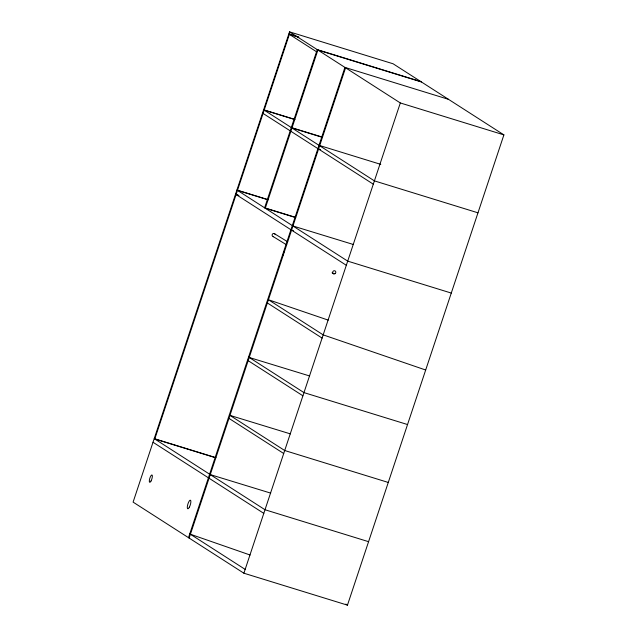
<?xml version="1.0" encoding="UTF-8"?>
<svg xmlns="http://www.w3.org/2000/svg" width="637" height="637" viewBox="0 0 637 637"><rect width="100%" height="100%" fill="white"/><g stroke="black" fill="none" stroke-linecap="round" stroke-linejoin="round"><path stroke-width="0.96" d="M289.54 31.85L133.101 502.115L243.891 573.212L347.46 605.15L503.899 134.885L393.109 63.788L289.54 31.85L400.323 102.955L503.899 134.885M290.09 32.208L154.767 438.997L215.585 457.748M188.496 537.668L344.928 67.403L448.504 99.332M189.141 538.074L345.572 67.817M243.891 573.212L400.323 102.955M318.556 149.042L320.443 149.623M292.956 225.992L353.392 244.504M291.571 230.148L293.458 230.729M249.218 357.468L309.654 375.973M229.957 415.38L290.392 433.885M210.258 474.605L270.693 493.11M298.331 36.914L288.824 33.984L316.525 51.764M289.381 34.342L298.88 37.272M420.81 81.56L317.234 49.622L264.618 207.805L295.019 217.177M421.463 81.982L317.887 50.044L265.271 208.227L295.679 217.599M294.971 119.445L263.614 109.779L374.405 180.876L477.973 212.814M264.172 110.129L294.573 119.509M291.308 127.551L321.717 136.923M291.969 127.973L322.37 137.345M319.01 145.324L380.775 164.37M268.273 199.7L236.916 190.033L347.706 261.13L451.283 293.068M237.474 190.383L267.882 199.763M237.434 194.771L235.539 194.189L346.321 265.287M236.088 194.54L238.939 195.424M407.545 424.545L303.968 392.607L248.573 357.054M388.275 482.448L284.707 450.518L229.312 414.966M215.983 457.684L154.218 438.638L265 509.743L368.576 541.681M328.238 320.124L268.424 299.732L323.174 334.871L425.683 370.017M190.415 534.252L250.102 555.01M274.205 233.532L287.661 241.813M273.185 236.59L286.642 244.871M332.06 272.811L333.748 273.846M262.516 113.075L373.306 184.181M283.664 251.583L284.309 251.997M282.645 254.641L283.29 255.055M267.357 302.949L322.107 338.088M247.514 360.247L302.909 395.8M228.317 417.96L283.712 453.512M153.015 442.261L263.798 513.366M345.811 604.091L347.46 605.15M189.77 533.838L245.157 569.39M273.584 236.661A1.616 1.545 -57.3 0 1 272.126 235.157A1.616 1.545 -57.3 0 1 273.528 233.484A1.616 1.545 -57.3 0 1 275.232 234.695M151.049 480.967A3.83 1.075 -72.9 0 0 152.044 475.011A3.83 1.075 -72.9 0 0 149.424 479.924A3.83 1.075 -72.9 0 0 151.049 480.967M189.332 507.243A4.515 1.274 -72.9 0 0 190.503 500.22A4.515 1.274 -72.9 0 0 187.413 506.017A4.515 1.274 -72.9 0 0 189.332 507.243M334.935 273.719A1.616 1.537 -58.4 0 0 335.126 270.956A1.616 1.537 -58.4 0 0 332.697 272.278A1.616 1.537 -58.4 0 0 334.935 273.719"/></g></svg>
